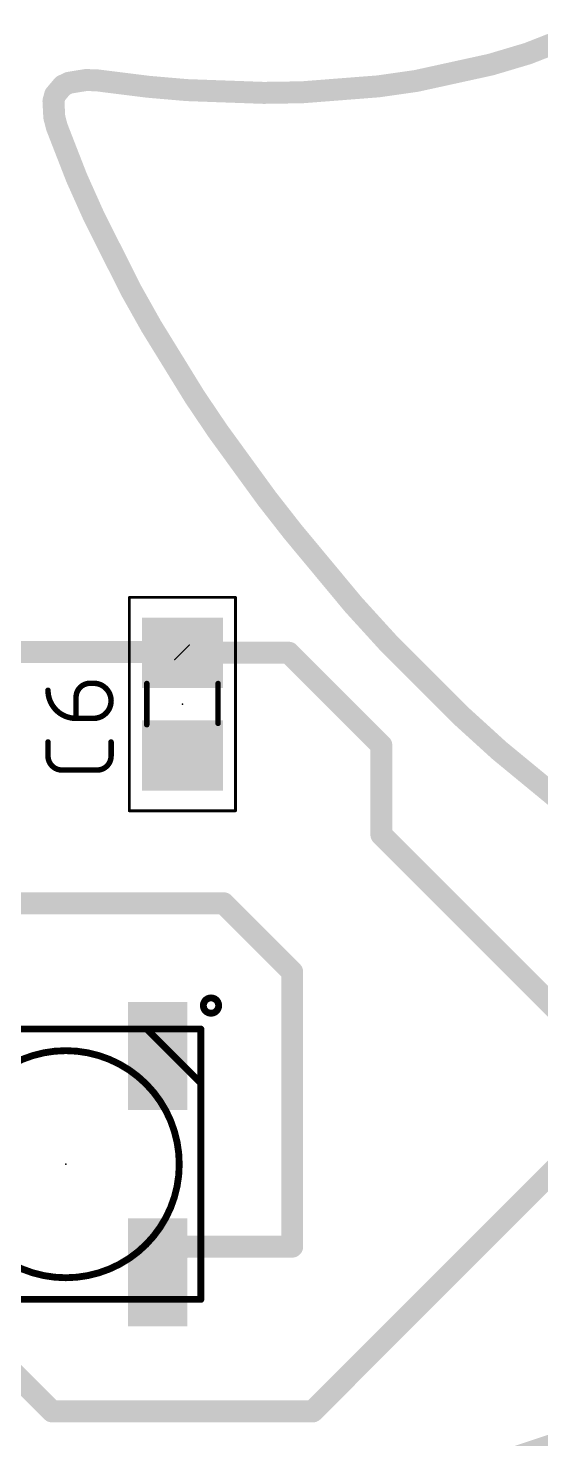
# Model space of a CAD drawing. Extents: x -64 to 81, y -144 to 13.
# Drawn here: x 23.56 to 33.05, y -107.69 to -81.61 of the extents above; entities that cross this region are included whole.
import ezdxf

# ---------------------------------------------------------------- set-up
doc = ezdxf.new("R2010")
doc.units = 0
for name, color, linetype in [('1', 12, 'CONTINUOUS'), ('20', 31, 'CONTINUOUS'), ('21', 253, 'CONTINUOUS'), ('23', 53, 'CONTINUOUS'), ('25', 253, 'CONTINUOUS'), ('39', 12, 'CONTINUOUS'), ('51', 253, 'CONTINUOUS')]:
    doc.layers.add(name, color=color, linetype=linetype)

# ---------------------------------------------------------------- blocks, each defined once
blk = doc.blocks.new('RECT')
blk.add_solid([(-0.5, -0.5), (0.5, -0.5), (-0.5, 0.5), (0.5, 0.5)])

msp = doc.modelspace()

# ---------------------------------------------------------------- linework, layer by layer
at = {"layer": '1', "const_width": 0.4064}
for points in [[(26.399, -93.14), (22.32, -93.14)], [(26.416, -93.157), (26.399, -93.14)], [(28.387, -93.157), (26.416, -93.157)], [(30.099, -94.869), (28.387, -93.157)], [(30.099, -96.52), (30.099, -94.869)], [(34.798, -101.219), (30.099, -96.52)], [(27.178, -97.79), (19.05, -97.79)], [(28.448, -99.06), (27.178, -97.79)], [(28.448, -99.06), (28.448, -104.14)], [(28.829, -107.188), (34.798, -101.219)], [(26.433, -104.14), (25.957, -104.616)], [(26.433, -104.14), (28.448, -104.14)], [(22.557, -105.742), (24.003, -107.188)], [(28.829, -107.188), (24.003, -107.188)]]:
    msp.add_lwpolyline(points, dxfattribs=at)
at = {"layer": '1', "const_width": 0.2032}
for points in [[(26.4708, -93.0682, 1), (26.3272, -93.2118)], [(26.416, -93.0554, 1), (26.416, -93.2586)], [(26.3442, -93.2288, 1), (26.4878, -93.0852)], [(26.399, -93.2416, 1), (26.399, -93.0384)], [(28.4588, -93.0852, 1), (28.3152, -93.2288)], [(28.387, -93.2586, 1), (28.387, -93.0554)], [(30.2006, -94.869, 1), (29.9974, -94.869)], [(30.0272, -94.9408, 1), (30.1708, -94.7972)], [(29.9974, -96.52, 1), (30.2006, -96.52)], [(30.1708, -96.4482, 1), (30.0272, -96.5918)], [(27.2498, -97.7182, 1), (27.1062, -97.8618)], [(27.178, -97.8916, 1), (27.178, -97.6884)], [(28.5496, -99.06, 1), (28.3464, -99.06)], [(28.3762, -99.1318, 1), (28.5198, -98.9882)], [(26.433, -104.0384, 1), (26.433, -104.2416)], [(26.5048, -104.2118, 1), (26.3612, -104.0682)], [(28.3464, -104.14, 1), (28.5496, -104.14)], [(28.448, -104.2416, 1), (28.448, -104.0384)], [(25.8852, -104.5442, 1), (26.0288, -104.6878)], [(24.003, -107.0864, 1), (24.003, -107.2896)], [(23.9312, -107.2598, 1), (24.0748, -107.1162)], [(28.7572, -107.1162, 1), (28.9008, -107.2598)], [(28.829, -107.2896, 1), (28.829, -107.0864)]]:
    msp.add_lwpolyline(points, format="xyb", dxfattribs=at)
at = {"layer": '20', "const_width": 0.4064}
for points in [[(33.4894, -81.8092), (32.812, -82.0743)], [(32.812, -82.0743), (32.1258, -82.2787)], [(32.1258, -82.2787), (31.4328, -82.4305)], [(24.3143, -82.6159), (24.2021, -82.6699)], [(24.6227, -82.5653), (24.3143, -82.6159)], [(24.819, -82.5686), (24.6227, -82.5653)], [(25.0588, -82.5987), (24.819, -82.5686)], [(25.7764, -82.6886), (25.0588, -82.5987)], [(30.7396, -82.5824), (30.0396, -82.6816)], [(31.4328, -82.4305), (30.7396, -82.5824)], [(24.0589, -82.8394), (24.0279, -82.9548)], [(24.2021, -82.6699), (24.0589, -82.8394)], [(26.4928, -82.7505), (25.7764, -82.6886)], [(27.206, -82.7762), (26.4928, -82.7505)], [(27.9193, -82.8019), (27.206, -82.7762)], [(28.6294, -82.7914), (27.9193, -82.8019)], [(30.0396, -82.6816), (28.6294, -82.7914)], [(24.0279, -82.9548), (24.0356, -83.1029)], [(24.0356, -83.1029), (24.0434, -83.2511)], [(24.0434, -83.2511), (24.0902, -83.4319)], [(24.0902, -83.4319), (24.1742, -83.6475)], [(24.1742, -83.6475), (24.4573, -84.3736)], [(24.4573, -84.3736), (24.7731, -85.0785)], [(24.7731, -85.0785), (25.4642, -86.4515)], [(25.4642, -86.4515), (25.8398, -87.1196)], [(25.8398, -87.1196), (26.2423, -87.772)], [(26.2423, -87.772), (26.6448, -88.4243)], [(26.6448, -88.4243), (27.0744, -89.0609)], [(27.0744, -89.0609), (27.5282, -89.6846)], [(27.5282, -89.6846), (27.9822, -90.3082)], [(27.9822, -90.3082), (28.4604, -90.9189)], [(28.4604, -90.9189), (28.96, -91.5192)], [(28.96, -91.5192), (29.581, -92.2654)], [(29.581, -92.2654), (30.2288, -92.9764)], [(30.2288, -92.9764), (31.58, -94.3265)], [(31.58, -94.3265), (32.2833, -94.9656)], [(32.2833, -94.9656), (33.7473, -96.1701)], [(33.8612, -107.6078), (32.5526, -108.0465)]]:
    msp.add_lwpolyline(points, dxfattribs=at)
at = {"layer": '20', "const_width": 0.2032}
for points in [[(32.775, -81.9797, 1), (32.8491, -82.1689)], [(32.8411, -82.1717, 1), (32.783, -81.9769)], [(32.0968, -82.1813, 1), (32.1549, -82.3761)], [(32.1476, -82.3779, 1), (32.1041, -82.1795)], [(24.2978, -82.5156, 1), (24.3307, -82.7162)], [(24.3583, -82.7074, 1), (24.2702, -82.5244)], [(24.6244, -82.4637, 1), (24.6209, -82.6669)], [(24.6391, -82.6656, 1), (24.6062, -82.465)], [(24.8316, -82.4678, 1), (24.8063, -82.6694)], [(24.8172, -82.6702, 1), (24.8207, -82.467)], [(25.0715, -82.4979, 1), (25.0462, -82.6995)], [(25.0462, -82.6995, 1), (25.0715, -82.4979)], [(30.7178, -82.4832, 1), (30.7613, -82.6816)], [(30.7538, -82.683, 1), (30.7253, -82.4818)], [(31.411, -82.3313, 1), (31.4545, -82.5297)], [(31.4545, -82.5297, 1), (31.411, -82.3313)], [(23.9813, -82.7738, 1), (24.1366, -82.905)], [(24.157, -82.8658, 1), (23.9609, -82.813)], [(24.1581, -82.5784, 1), (24.2462, -82.7614)], [(24.2798, -82.7355, 1), (24.1245, -82.6043)], [(25.7851, -82.5874, 1), (25.7676, -82.7898)], [(25.7637, -82.7894, 1), (25.789, -82.5878)], [(26.4964, -82.649, 1), (26.4891, -82.852)], [(26.484, -82.8517, 1), (26.5015, -82.6493)], [(27.2096, -82.6747, 1), (27.2023, -82.8777)], [(27.2023, -82.8777, 1), (27.2096, -82.6747)], [(27.9177, -82.7003, 1), (27.9208, -82.9035)], [(27.9156, -82.9034, 1), (27.9229, -82.7004)], [(28.6215, -82.6901, 1), (28.6372, -82.8927)], [(28.6309, -82.893, 1), (28.6278, -82.6898)], [(30.0253, -82.581, 1), (30.0538, -82.7822)], [(30.0474, -82.7829, 1), (30.0317, -82.5803)], [(24.1293, -82.9495, 1), (23.9264, -82.9601)], [(23.9298, -82.9284, 1), (24.1259, -82.9812)], [(24.137, -83.0976, 1), (23.9341, -83.1082)], [(23.9341, -83.1082, 1), (24.137, -83.0976)], [(24.1417, -83.2256, 1), (23.945, -83.2766)], [(23.9419, -83.2564, 1), (24.1448, -83.2458)], [(24.1848, -83.395, 1), (23.9955, -83.4688)], [(23.9918, -83.4574, 1), (24.1885, -83.4064)], [(24.2688, -83.6106, 1), (24.0795, -83.6844)], [(24.0795, -83.6844, 1), (24.2688, -83.6106)], [(24.55, -84.3321, 1), (24.3645, -84.4151)], [(24.3626, -84.4105, 1), (24.5519, -84.3367)], [(24.8638, -85.0328, 1), (24.6823, -85.1242)], [(24.6803, -85.12, 1), (24.8658, -85.037)], [(25.5528, -86.4017, 1), (25.3757, -86.5013)], [(25.3735, -86.4972, 1), (25.555, -86.4058)], [(25.9262, -87.0663, 1), (25.7533, -87.1729)], [(25.7512, -87.1694, 1), (25.9283, -87.0698)], [(26.3287, -87.7186, 1), (26.1558, -87.8254)], [(26.1558, -87.8253, 1), (26.3287, -87.7187)], [(26.729, -88.3675, 1), (26.5605, -88.4811)], [(26.5583, -88.4777, 1), (26.7312, -88.3709)], [(27.1565, -89.0011, 1), (26.9922, -89.1207)], [(26.9901, -89.1177, 1), (27.1586, -89.0041)], [(27.6104, -89.6248, 1), (27.4461, -89.7444)], [(27.4461, -89.7444, 1), (27.6104, -89.6248)], [(28.0621, -90.2456, 1), (27.9022, -90.3708)], [(27.9, -90.368, 1), (28.0643, -90.2484)], [(28.5384, -90.8539, 1), (28.3823, -90.9839)], [(28.3804, -90.9815, 1), (28.5403, -90.8563)], [(29.038, -91.4542, 1), (28.8819, -91.5842)], [(28.8819, -91.5842, 1), (29.038, -91.4542)], [(29.6561, -92.197, 1), (29.5058, -92.3338)], [(29.5029, -92.3304, 1), (29.659, -92.2004)], [(30.3006, -92.9045, 1), (30.1569, -93.0483)], [(30.1536, -93.0448, 1), (30.3039, -92.908)], [(31.6483, -94.2513, 1), (31.5116, -94.4017)], [(31.5081, -94.3984, 1), (31.6518, -94.2546)], [(32.3478, -94.8871, 1), (32.2187, -95.0441)], [(32.2149, -95.0408, 1), (32.3516, -94.8904)]]:
    msp.add_lwpolyline(points, format="xyb", dxfattribs=at)
at = {"layer": '21'}
for points, const_width in [([(26.945, -99.8234, 1), (26.945, -99.5406, 1), (26.945, -99.8234)], 0.127), ([(25.757, -100.0842, 1), (25.757, -100.1478)], 0.0635), ([(25.7795, -100.0935, 1), (25.7345, -100.1385)], 0.0635), ([(25.757, -100.1478, 1), (25.757, -100.0842)], 0.0635), ([(26.7888, -100.116, 1), (26.7253, -100.116)], 0.0635), ([(26.757, -100.1478, 1), (26.757, -100.0842)], 0.0635), ([(24.257, -104.716, 1), (24.257, -100.516, 1), (24.257, -104.716)], 0.127), ([(26.7888, -101.116, 1), (26.7253, -101.116)], 0.0635), ([(26.7253, -101.116, 1), (26.7888, -101.116)], 0.0635), ([(26.7345, -101.1385, 1), (26.7795, -101.0935)], 0.0635), ([(26.7253, -105.116, 1), (26.7888, -105.116)], 0.0635), ([(26.757, -105.1478, 1), (26.757, -105.0842)], 0.0635)]:
    msp.add_lwpolyline(points, format="xyb", dxfattribs=dict(at, const_width=const_width))
at = {"layer": '21', "const_width": 0.127}
for points in [[(21.757, -100.116), (25.757, -100.116)], [(25.757, -100.116), (26.757, -100.116)], [(26.757, -101.116), (25.757, -100.116)], [(26.757, -100.116), (26.757, -101.116)], [(26.757, -101.116), (26.757, -105.116)], [(26.757, -105.116), (21.757, -105.116)]]:
    msp.add_lwpolyline(points, dxfattribs=at)
at = {"layer": '23'}
for p in [(26.416, -94.107), (24.257, -102.616)]:
    msp.add_point(p, dxfattribs=at)
at = {"layer": '25'}
for points, const_width in [([(23.9268, -93.8511, 0.4142), (24.4461, -94.3704)], 0.1016), ([(23.9522, -93.8511, 1), (23.9014, -93.8511)], 0.0508), ([(24.7057, -93.7213, 0.4142), (24.4461, -93.9809)], 0.1016), ([(24.7057, -93.6959, 1), (24.7057, -93.7467)], 0.0508), ([(24.7057, -93.7467, 1), (24.7057, -93.6959)], 0.0508), ([(24.7706, -94.3704, 1), (24.7706, -93.7213)], 0.1016), ([(24.7706, -93.6959, 1), (24.7706, -93.7467)], 0.0508), ([(24.7706, -93.7467, 1), (24.7706, -93.6959)], 0.0508), ([(24.4715, -93.9809, 1), (24.4207, -93.9809)], 0.0508), ([(24.4207, -93.9809, 1), (24.4715, -93.9809)], 0.0508), ([(24.4461, -94.345, 1), (24.4461, -94.3958)], 0.0508), ([(24.4207, -94.3704, 1), (24.4715, -94.3704)], 0.0508), ([(24.4461, -94.3958, 1), (24.4461, -94.345)], 0.0508), ([(24.7706, -94.345, 1), (24.7706, -94.3958)], 0.0508), ([(24.7706, -94.3958, 1), (24.7706, -94.345)], 0.0508), ([(23.9522, -94.8069, 1), (23.9014, -94.8069)], 0.0508), ([(25.1206, -94.8069, 1), (25.0698, -94.8069)], 0.0508), ([(23.9268, -95.0666, 0.4142), (24.1864, -95.3262)], 0.1016), ([(23.9522, -95.0666, 1), (23.9014, -95.0666)], 0.0508), ([(23.9014, -95.0666, 1), (23.9522, -95.0666)], 0.0508), ([(24.8356, -95.3262, 0.4142), (25.0952, -95.0666)], 0.1016), ([(25.1206, -95.0666, 1), (25.0698, -95.0666)], 0.0508), ([(25.0698, -95.0666, 1), (25.1206, -95.0666)], 0.0508), ([(24.1864, -95.3008, 1), (24.1864, -95.3516)], 0.0508), ([(24.1864, -95.3516, 1), (24.1864, -95.3008)], 0.0508), ([(24.8356, -95.3008, 1), (24.8356, -95.3516)], 0.0508), ([(24.8356, -95.3516, 1), (24.8356, -95.3008)], 0.0508)]:
    msp.add_lwpolyline(points, format="xyb", dxfattribs=dict(at, const_width=const_width))
at = {"layer": '25', "const_width": 0.1016}
for points in [[(24.7057, -93.7213), (24.7706, -93.7213)], [(24.4461, -94.3704), (24.4461, -93.9809)], [(24.7706, -94.3704), (24.4461, -94.3704)], [(23.9268, -95.0666), (23.9268, -94.8069)], [(25.0952, -94.8069), (25.0952, -95.0666)], [(24.8356, -95.3262), (24.1864, -95.3262)]]:
    msp.add_lwpolyline(points, dxfattribs=at)
at = {"layer": '39', "const_width": 0.0508}
for points in [[(25.433, -96.08), (25.433, -92.134)], [(25.433, -92.134), (27.399, -92.134)], [(27.399, -92.134), (27.399, -96.08)], [(27.399, -96.08), (25.433, -96.08)]]:
    msp.add_lwpolyline(points, dxfattribs=at)
at = {"layer": '39', "const_width": 0.0254}
for points in [[(25.4457, -92.134, 1), (25.4203, -92.134)], [(25.433, -92.1213, 1), (25.433, -92.1467)], [(27.4117, -92.134, 1), (27.3863, -92.134)], [(27.399, -92.1467, 1), (27.399, -92.1213)], [(25.433, -96.0673, 1), (25.433, -96.0927)], [(25.4203, -96.08, 1), (25.4457, -96.08)], [(27.3863, -96.08, 1), (27.4117, -96.08)], [(27.399, -96.0927, 1), (27.399, -96.0673)]]:
    msp.add_lwpolyline(points, format="xyb", dxfattribs=at)
at = {"layer": '51', "const_width": 0.1016}
for points in [[(25.756, -94.488), (25.756, -93.726)], [(27.076, -94.463), (27.076, -93.726)]]:
    msp.add_lwpolyline(points, dxfattribs=at)
at = {"layer": '51', "const_width": 0.0508}
for points in [[(25.7814, -93.726, 1), (25.7306, -93.726)], [(27.1014, -93.726, 1), (27.0506, -93.726)], [(27.0506, -94.463, 1), (27.1014, -94.463)], [(25.7306, -94.488, 1), (25.7814, -94.488)]]:
    msp.add_lwpolyline(points, format="xyb", dxfattribs=at)

# ---------------------------------------------------------------- block references
at = {"layer": '1', "rotation": 90}
for p, xscale, yscale in [((26.416, -93.157), 1.3, 1.5), ((26.416, -95.057), 1.3, 1.5), ((25.957, -100.616), 2, 1.1), ((25.957, -104.616), 2, 1.1)]:
    msp.add_blockref('RECT', p, dxfattribs=dict(at, xscale=xscale, yscale=yscale))
at = {"layer": '51', "xscale": 0.7501, "yscale": 1.4501, "rotation": 90}
for p in [(26.4149, -93.3764), (26.4149, -94.8242)]:
    msp.add_blockref('RECT', p, dxfattribs=at)

doc.saveas('drawing.dxf')
